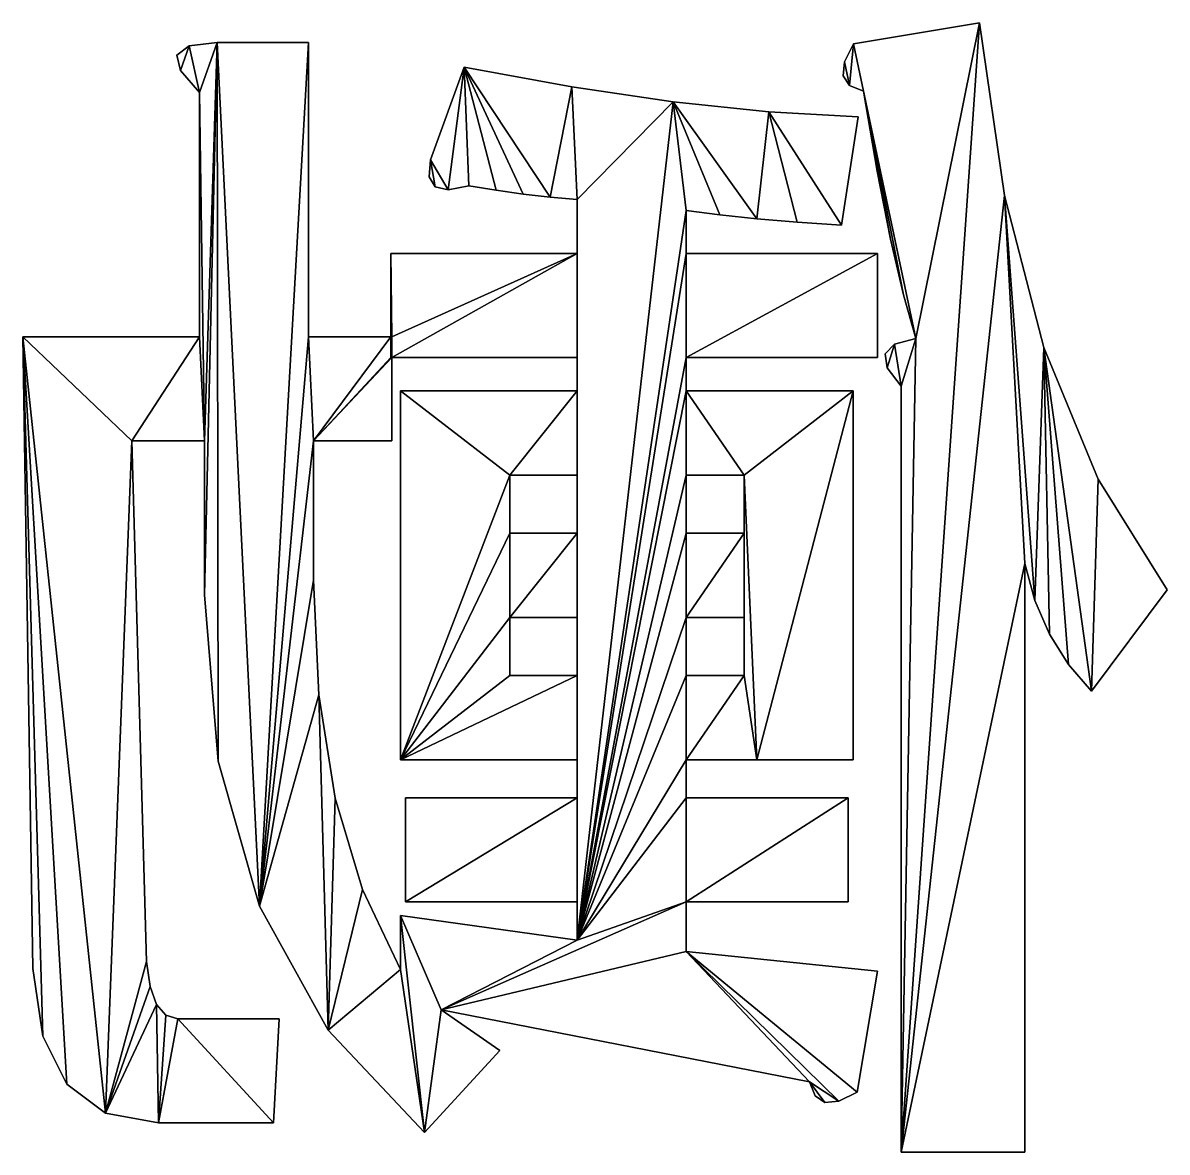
# Model space of a CAD drawing. Header units: metres. Extents: x -19.4 to 19.7, y -3.2 to 3.9.
# Drawn here: x 0.53 to 7.75, y -3.21 to 3.92 of the extents above; entities that cross this region are included whole.
import ezdxf

# ---------------------------------------------------------------- set-up
doc = ezdxf.new("R2010")
doc.units = ezdxf.units.M

msp = doc.modelspace()

# ---------------------------------------------------------------- linework, layer by layer
at = {"layer": 'layer1', "color": 1}
for points in [[(6.56716, 3.92028, -2.20154), (6.16596, 1.9279, -2.20154), (5.77296, 3.7883, -2.20154)], [(5.77296, 3.7883, 1.03332), (6.16596, 1.9279, 1.03332), (6.56716, 3.92028, 1.03332)], [(6.56716, 3.92028, -2.20154), (5.77296, 3.7883, -2.20154), (5.77296, 3.7883, 1.03332), (6.56716, 3.92028, 1.03332)], [(6.72475, 2.83014, -2.20154), (6.07308, -3.20788, -2.20154), (6.56716, 3.92028, -2.20154)], [(6.56716, 3.92028, -2.20154), (6.07308, -3.20788, -2.20154), (6.16596, 1.9279, -2.20154)], [(6.56716, 3.92028, 1.03332), (6.07308, -3.20788, 1.03332), (6.72475, 2.83014, 1.03332)], [(6.16596, 1.9279, 1.03332), (6.07308, -3.20788, 1.03332), (6.56716, 3.92028, 1.03332)], [(6.72475, 2.83014, -2.20154), (6.56716, 3.92028, -2.20154), (6.56716, 3.92028, 1.03332), (6.72475, 2.83014, 1.03332)], [(1.58074, 3.77597, -2.20154), (1.52482, 3.61876, -2.20154), (1.50322, 3.71701, -2.20154)], [(1.50322, 3.71701, 1.03332), (1.52482, 3.61876, 1.03332), (1.58074, 3.77597, 1.03332)], [(1.58074, 3.77597, -2.20154), (1.50322, 3.71701, -2.20154), (1.50322, 3.71701, 1.03332), (1.58074, 3.77597, 1.03332)], [(1.58074, 3.77597, -2.20154), (1.64555, 3.4812, -2.20154), (1.52482, 3.61876, -2.20154)], [(1.52482, 3.61876, 1.03332), (1.64555, 3.4812, 1.03332), (1.58074, 3.77597, 1.03332)], [(1.75738, 3.79562, -2.20154), (1.64555, 3.4812, -2.20154), (1.58074, 3.77597, -2.20154)], [(1.58074, 3.77597, 1.03332), (1.64555, 3.4812, 1.03332), (1.75738, 3.79562, 1.03332)], [(1.75738, 3.79562, -2.20154), (1.58074, 3.77597, -2.20154), (1.58074, 3.77597, 1.03332), (1.75738, 3.79562, 1.03332)], [(1.75738, 3.79562, -2.20154), (1.67651, 1.28159, -2.20154), (1.64555, 3.4812, -2.20154)], [(1.64555, 3.4812, 1.03332), (1.67651, 1.28159, 1.03332), (1.75738, 3.79562, 1.03332)], [(1.67651, 0.30977, -2.20154), (1.67651, 1.28159, -2.20154), (1.75738, 3.79562, -2.20154)], [(1.75738, 3.79562, -2.20154), (1.76326, -0.74059, -2.20154), (1.67651, 0.30977, -2.20154)], [(1.75738, 3.79562, 1.03332), (1.67651, 1.28159, 1.03332), (1.67651, 0.30977, 1.03332)], [(1.67651, 0.30977, 1.03332), (1.76326, -0.74059, 1.03332), (1.75738, 3.79562, 1.03332)], [(1.75738, 3.79562, -2.20154), (2.33364, 3.79562, -2.20154), (2.02353, -1.65638, -2.20154)], [(1.75738, 3.79562, -2.20154), (2.02353, -1.65638, -2.20154), (1.76326, -0.74059, -2.20154)], [(2.02353, -1.65638, 1.03332), (2.33364, 3.79562, 1.03332), (1.75738, 3.79562, 1.03332)], [(1.76326, -0.74059, 1.03332), (2.02353, -1.65638, 1.03332), (1.75738, 3.79562, 1.03332)], [(2.33364, 3.79562, -2.20154), (1.75738, 3.79562, -2.20154), (1.75738, 3.79562, 1.03332), (2.33364, 3.79562, 1.03332)], [(2.33364, 1.93792, -2.20154), (2.02353, -1.65638, -2.20154), (2.33364, 3.79562, -2.20154)], [(2.33364, 3.79562, 1.03332), (2.02353, -1.65638, 1.03332), (2.33364, 1.93792, 1.03332)], [(2.33364, 1.93792, -2.20154), (2.33364, 3.79562, -2.20154), (2.33364, 3.79562, 1.03332), (2.33364, 1.93792, 1.03332)], [(5.74689, 3.52405, -2.20154), (5.71529, 3.67406, -2.20154), (5.77296, 3.7883, -2.20154)], [(5.77296, 3.7883, 1.03332), (5.71529, 3.67406, 1.03332), (5.74689, 3.52405, 1.03332)], [(5.77296, 3.7883, -2.20154), (5.71529, 3.67406, -2.20154), (5.71529, 3.67406, 1.03332), (5.77296, 3.7883, 1.03332)], [(5.74689, 3.52405, -2.20154), (5.77296, 3.7883, -2.20154), (5.83615, 3.48827, -2.20154)], [(5.83615, 3.48827, 1.03332), (5.77296, 3.7883, 1.03332), (5.74689, 3.52405, 1.03332)], [(5.83615, 3.48827, -2.20154), (5.77296, 3.7883, -2.20154), (6.16596, 1.9279, -2.20154)], [(6.16596, 1.9279, 1.03332), (5.77296, 3.7883, 1.03332), (5.83615, 3.48827, 1.03332)], [(1.50322, 3.71701, -2.20154), (1.52482, 3.61876, -2.20154), (1.52482, 3.61876, 1.03332), (1.50322, 3.71701, 1.03332)], [(1.52482, 3.61876, -2.20154), (1.64555, 3.4812, -2.20154), (1.64555, 3.4812, 1.03332), (1.52482, 3.61876, 1.03332)], [(3.31486, 3.64162, -2.20154), (3.21564, 2.86699, -2.20154), (3.10385, 3.05513, -2.20154)], [(3.10385, 3.05513, 1.03332), (3.21564, 2.86699, 1.03332), (3.31486, 3.64162, 1.03332)], [(3.31486, 3.64162, -2.20154), (3.10385, 3.05513, -2.20154), (3.10385, 3.05513, 1.03332), (3.31486, 3.64162, 1.03332)], [(3.31486, 3.64162, -2.20154), (3.34593, 2.8916, -2.20154), (3.21564, 2.86699, -2.20154)], [(3.21564, 2.86699, 1.03332), (3.34593, 2.8916, 1.03332), (3.31486, 3.64162, 1.03332)], [(3.51725, 2.86335, -2.20154), (3.34593, 2.8916, -2.20154), (3.31486, 3.64162, -2.20154)], [(3.99419, 3.51658, -2.20154), (3.85908, 2.81983, -2.20154), (3.31486, 3.64162, -2.20154)], [(3.31486, 3.64162, -2.20154), (3.85908, 2.81983, -2.20154), (3.6883, 2.83943, -2.20154)], [(3.31486, 3.64162, -2.20154), (3.6883, 2.83943, -2.20154), (3.51725, 2.86335, -2.20154)], [(3.31486, 3.64162, 1.03332), (3.34593, 2.8916, 1.03332), (3.51725, 2.86335, 1.03332)], [(3.31486, 3.64162, 1.03332), (3.85908, 2.81983, 1.03332), (3.99419, 3.51658, 1.03332)], [(3.6883, 2.83943, 1.03332), (3.85908, 2.81983, 1.03332), (3.31486, 3.64162, 1.03332)], [(3.51725, 2.86335, 1.03332), (3.6883, 2.83943, 1.03332), (3.31486, 3.64162, 1.03332)], [(3.99419, 3.51658, -2.20154), (3.31486, 3.64162, -2.20154), (3.31486, 3.64162, 1.03332), (3.99419, 3.51658, 1.03332)], [(5.7066, 3.58598, -2.20154), (5.71529, 3.67406, -2.20154), (5.74689, 3.52405, -2.20154)], [(5.74689, 3.52405, 1.03332), (5.71529, 3.67406, 1.03332), (5.7066, 3.58598, 1.03332)], [(5.71529, 3.67406, -2.20154), (5.7066, 3.58598, -2.20154), (5.7066, 3.58598, 1.03332), (5.71529, 3.67406, 1.03332)], [(5.7066, 3.58598, -2.20154), (5.74689, 3.52405, -2.20154), (5.74689, 3.52405, 1.03332), (5.7066, 3.58598, 1.03332)], [(1.64555, 3.4812, -2.20154), (1.67651, 1.28159, -2.20154), (1.64555, 1.93792, -2.20154)], [(1.64555, 1.93792, 1.03332), (1.67651, 1.28159, 1.03332), (1.64555, 3.4812, 1.03332)], [(1.64555, 3.4812, -2.20154), (1.64555, 1.93792, -2.20154), (1.64555, 1.93792, 1.03332), (1.64555, 3.4812, 1.03332)], [(3.99419, 3.51658, -2.20154), (4.0296, 2.80455, -2.20154), (3.85908, 2.81983, -2.20154)], [(3.85908, 2.81983, 1.03332), (4.0296, 2.80455, 1.03332), (3.99419, 3.51658, 1.03332)], [(4.63505, 3.42247, -2.20154), (4.0296, 2.80455, -2.20154), (3.99419, 3.51658, -2.20154)], [(3.99419, 3.51658, 1.03332), (4.0296, 2.80455, 1.03332), (4.63505, 3.42247, 1.03332)], [(4.63505, 3.42247, -2.20154), (3.99419, 3.51658, -2.20154), (3.99419, 3.51658, 1.03332), (4.63505, 3.42247, 1.03332)], [(5.74689, 3.52405, -2.20154), (5.83615, 3.48827, -2.20154), (5.83615, 3.48827, 1.03332), (5.74689, 3.52405, 1.03332)], [(5.83615, 3.48827, -2.20154), (6.16596, 1.9279, -2.20154), (6.08773, 2.20314, -2.20154)], [(5.83615, 3.48827, -2.20154), (6.08773, 2.20314, -2.20154), (6.00669, 2.55496, -2.20154)], [(5.83615, 3.48827, -2.20154), (6.00669, 2.55496, -2.20154), (5.92283, 2.98333, -2.20154)], [(6.08773, 2.20314, 1.03332), (6.16596, 1.9279, 1.03332), (5.83615, 3.48827, 1.03332)], [(6.00669, 2.55496, 1.03332), (6.08773, 2.20314, 1.03332), (5.83615, 3.48827, 1.03332)], [(5.92283, 2.98333, 1.03332), (6.00669, 2.55496, 1.03332), (5.83615, 3.48827, 1.03332)], [(5.83615, 3.48827, -2.20154), (5.92283, 2.98333, -2.20154), (5.92283, 2.98333, 1.03332), (5.83615, 3.48827, 1.03332)], [(4.63505, 3.42247, -2.20154), (4.71769, 2.7368, -2.20154), (4.0296, -1.86957, -2.20154)], [(4.63505, 3.42247, -2.20154), (4.0296, -1.86957, -2.20154), (4.0296, 2.80455, -2.20154)], [(4.0296, -1.86957, 1.03332), (4.71769, 2.7368, 1.03332), (4.63505, 3.42247, 1.03332)], [(4.0296, 2.80455, 1.03332), (4.0296, -1.86957, 1.03332), (4.63505, 3.42247, 1.03332)], [(4.92907, 2.70801, -2.20154), (4.71769, 2.7368, -2.20154), (4.63505, 3.42247, -2.20154)], [(5.23743, 3.35931, -2.20154), (5.16259, 2.68293, -2.20154), (4.63505, 3.42247, -2.20154)], [(4.63505, 3.42247, -2.20154), (5.16259, 2.68293, -2.20154), (4.92907, 2.70801, -2.20154)], [(4.63505, 3.42247, 1.03332), (4.71769, 2.7368, 1.03332), (4.92907, 2.70801, 1.03332)], [(4.63505, 3.42247, 1.03332), (5.16259, 2.68293, 1.03332), (5.23743, 3.35931, 1.03332)], [(4.92907, 2.70801, 1.03332), (5.16259, 2.68293, 1.03332), (4.63505, 3.42247, 1.03332)], [(5.23743, 3.35931, -2.20154), (4.63505, 3.42247, -2.20154), (4.63505, 3.42247, 1.03332), (5.23743, 3.35931, 1.03332)], [(5.23743, 3.35931, -2.20154), (5.41826, 2.66156, -2.20154), (5.16259, 2.68293, -2.20154)], [(5.16259, 2.68293, 1.03332), (5.41826, 2.66156, 1.03332), (5.23743, 3.35931, 1.03332)], [(5.69607, 2.64391, -2.20154), (5.41826, 2.66156, -2.20154), (5.23743, 3.35931, -2.20154)], [(5.69607, 2.64391, -2.20154), (5.23743, 3.35931, -2.20154), (5.80135, 3.32708, -2.20154)], [(5.23743, 3.35931, 1.03332), (5.41826, 2.66156, 1.03332), (5.69607, 2.64391, 1.03332)], [(5.80135, 3.32708, 1.03332), (5.23743, 3.35931, 1.03332), (5.69607, 2.64391, 1.03332)], [(5.80135, 3.32708, -2.20154), (5.23743, 3.35931, -2.20154), (5.23743, 3.35931, 1.03332), (5.80135, 3.32708, 1.03332)], [(5.69607, 2.64391, -2.20154), (5.80135, 3.32708, -2.20154), (5.80135, 3.32708, 1.03332), (5.69607, 2.64391, 1.03332)], [(3.10385, 3.05513, -2.20154), (3.13186, 2.88604, -2.20154), (3.09459, 2.94875, -2.20154)], [(3.09459, 2.94875, 1.03332), (3.13186, 2.88604, 1.03332), (3.10385, 3.05513, 1.03332)], [(3.10385, 3.05513, -2.20154), (3.09459, 2.94875, -2.20154), (3.09459, 2.94875, 1.03332), (3.10385, 3.05513, 1.03332)], [(3.10385, 3.05513, -2.20154), (3.21564, 2.86699, -2.20154), (3.13186, 2.88604, -2.20154)], [(3.13186, 2.88604, 1.03332), (3.21564, 2.86699, 1.03332), (3.10385, 3.05513, 1.03332)], [(5.92283, 2.98333, -2.20154), (6.00669, 2.55496, -2.20154), (6.00669, 2.55496, 1.03332), (5.92283, 2.98333, 1.03332)], [(3.09459, 2.94875, -2.20154), (3.13186, 2.88604, -2.20154), (3.13186, 2.88604, 1.03332), (3.09459, 2.94875, 1.03332)], [(3.21564, 2.86699, -2.20154), (3.34593, 2.8916, -2.20154), (3.34593, 2.8916, 1.03332), (3.21564, 2.86699, 1.03332)], [(3.34593, 2.8916, -2.20154), (3.51725, 2.86335, -2.20154), (3.51725, 2.86335, 1.03332), (3.34593, 2.8916, 1.03332)], [(3.13186, 2.88604, -2.20154), (3.21564, 2.86699, -2.20154), (3.21564, 2.86699, 1.03332), (3.13186, 2.88604, 1.03332)], [(3.51725, 2.86335, -2.20154), (3.6883, 2.83943, -2.20154), (3.6883, 2.83943, 1.03332), (3.51725, 2.86335, 1.03332)], [(3.6883, 2.83943, -2.20154), (3.85908, 2.81983, -2.20154), (3.85908, 2.81983, 1.03332), (3.6883, 2.83943, 1.03332)], [(3.85908, 2.81983, -2.20154), (4.0296, 2.80455, -2.20154), (4.0296, 2.80455, 1.03332), (3.85908, 2.81983, 1.03332)], [(6.72475, 2.83014, -2.20154), (6.85406, 0.50755, -2.20154), (6.07308, -3.20788, -2.20154)], [(6.07308, -3.20788, 1.03332), (6.85406, 0.50755, 1.03332), (6.72475, 2.83014, 1.03332)], [(6.91773, 0.27314, -2.20154), (6.85406, 0.50755, -2.20154), (6.72475, 2.83014, -2.20154)], [(6.97474, 1.87038, -2.20154), (6.91773, 0.27314, -2.20154), (6.72475, 2.83014, -2.20154)], [(6.72475, 2.83014, 1.03332), (6.85406, 0.50755, 1.03332), (6.91773, 0.27314, 1.03332)], [(6.72475, 2.83014, 1.03332), (6.91773, 0.27314, 1.03332), (6.97474, 1.87038, 1.03332)], [(6.97474, 1.87038, -2.20154), (6.72475, 2.83014, -2.20154), (6.72475, 2.83014, 1.03332), (6.97474, 1.87038, 1.03332)], [(4.0296, 2.80455, -2.20154), (4.0296, -1.86957, -2.20154), (4.0296, -1.6288, -2.20154)], [(4.0296, 2.80455, -2.20154), (4.0296, -1.6288, -2.20154), (4.0296, -0.97248, -2.20154)], [(4.0296, 2.80455, -2.20154), (4.0296, -0.97248, -2.20154), (4.0296, -0.73092, -2.20154)], [(4.0296, 2.80455, -2.20154), (4.0296, -0.73092, -2.20154), (4.0296, -0.19844, -2.20154)], [(4.0296, 2.80455, -2.20154), (4.0296, -0.19844, -2.20154), (4.0296, 0.16697, -2.20154)], [(4.0296, 2.80455, -2.20154), (4.0296, 0.16697, -2.20154), (4.0296, 0.69945, -2.20154)], [(4.0296, 2.80455, -2.20154), (4.0296, 0.69945, -2.20154), (4.0296, 1.06486, -2.20154)], [(4.0296, 2.80455, -2.20154), (4.0296, 1.06486, -2.20154), (4.0296, 1.59733, -2.20154)], [(4.0296, 2.80455, -2.20154), (4.0296, 1.59733, -2.20154), (4.0296, 1.80794, -2.20154)], [(4.0296, 2.80455, -2.20154), (4.0296, 1.80794, -2.20154), (4.0296, 2.46426, -2.20154)], [(4.0296, -1.6288, 1.03332), (4.0296, -1.86957, 1.03332), (4.0296, 2.80455, 1.03332)], [(4.0296, -0.97248, 1.03332), (4.0296, -1.6288, 1.03332), (4.0296, 2.80455, 1.03332)], [(4.0296, -0.73092, 1.03332), (4.0296, -0.97248, 1.03332), (4.0296, 2.80455, 1.03332)], [(4.0296, -0.19844, 1.03332), (4.0296, -0.73092, 1.03332), (4.0296, 2.80455, 1.03332)], [(4.0296, 0.16697, 1.03332), (4.0296, -0.19844, 1.03332), (4.0296, 2.80455, 1.03332)], [(4.0296, 0.69945, 1.03332), (4.0296, 0.16697, 1.03332), (4.0296, 2.80455, 1.03332)], [(4.0296, 1.06486, 1.03332), (4.0296, 0.69945, 1.03332), (4.0296, 2.80455, 1.03332)], [(4.0296, 1.59733, 1.03332), (4.0296, 1.06486, 1.03332), (4.0296, 2.80455, 1.03332)], [(4.0296, 1.80794, 1.03332), (4.0296, 1.59733, 1.03332), (4.0296, 2.80455, 1.03332)], [(4.0296, 2.46426, 1.03332), (4.0296, 1.80794, 1.03332), (4.0296, 2.80455, 1.03332)], [(4.0296, 2.80455, -2.20154), (4.0296, 2.46426, -2.20154), (4.0296, 2.46426, 1.03332), (4.0296, 2.80455, 1.03332)], [(4.71769, 2.46426, -2.20154), (4.0296, -1.86957, -2.20154), (4.71769, 2.7368, -2.20154)], [(4.71769, 2.7368, 1.03332), (4.0296, -1.86957, 1.03332), (4.71769, 2.46426, 1.03332)], [(4.71769, 2.7368, -2.20154), (4.92907, 2.70801, -2.20154), (4.92907, 2.70801, 1.03332), (4.71769, 2.7368, 1.03332)], [(4.71769, 2.46426, -2.20154), (4.71769, 2.7368, -2.20154), (4.71769, 2.7368, 1.03332), (4.71769, 2.46426, 1.03332)], [(4.92907, 2.70801, -2.20154), (5.16259, 2.68293, -2.20154), (5.16259, 2.68293, 1.03332), (4.92907, 2.70801, 1.03332)], [(5.16259, 2.68293, -2.20154), (5.41826, 2.66156, -2.20154), (5.41826, 2.66156, 1.03332), (5.16259, 2.68293, 1.03332)], [(5.41826, 2.66156, -2.20154), (5.69607, 2.64391, -2.20154), (5.69607, 2.64391, 1.03332), (5.41826, 2.66156, 1.03332)], [(6.00669, 2.55496, -2.20154), (6.08773, 2.20314, -2.20154), (6.08773, 2.20314, 1.03332), (6.00669, 2.55496, 1.03332)], [(4.0296, 2.46426, -2.20154), (2.85999, 1.93792, -2.20154), (2.85306, 2.46426, -2.20154)], [(2.85306, 2.46426, -2.20154), (2.85999, 1.93792, -2.20154), (2.85306, 1.93792, -2.20154)], [(2.85306, 2.46426, 1.03332), (2.85999, 1.93792, 1.03332), (4.0296, 2.46426, 1.03332)], [(2.85306, 1.93792, 1.03332), (2.85999, 1.93792, 1.03332), (2.85306, 2.46426, 1.03332)], [(2.85306, 2.46426, -2.20154), (2.85306, 1.80794, -2.20154), (2.85306, 1.80794, 1.03332), (2.85306, 2.46426, 1.03332)], [(4.0296, 2.46426, -2.20154), (2.85306, 2.46426, -2.20154), (2.85306, 2.46426, 1.03332), (4.0296, 2.46426, 1.03332)], [(4.0296, 1.80794, -2.20154), (2.85999, 1.80794, -2.20154), (4.0296, 2.46426, -2.20154)], [(4.0296, 2.46426, -2.20154), (2.85999, 1.80794, -2.20154), (2.85999, 1.93792, -2.20154)], [(4.0296, 2.46426, 1.03332), (2.85999, 1.80794, 1.03332), (4.0296, 1.80794, 1.03332)], [(2.85999, 1.93792, 1.03332), (2.85999, 1.80794, 1.03332), (4.0296, 2.46426, 1.03332)], [(4.71769, 1.80794, -2.20154), (4.0296, -1.86957, -2.20154), (4.71769, 2.46426, -2.20154)], [(4.71769, 2.46426, 1.03332), (4.0296, -1.86957, 1.03332), (4.71769, 1.80794, 1.03332)], [(4.71769, 1.80794, -2.20154), (4.71769, 2.46426, -2.20154), (5.9252, 2.46426, -2.20154)], [(4.71769, 1.80794, -2.20154), (5.9252, 2.46426, -2.20154), (5.9252, 1.80794, -2.20154)], [(5.9252, 2.46426, 1.03332), (4.71769, 2.46426, 1.03332), (4.71769, 1.80794, 1.03332)], [(5.9252, 1.80794, 1.03332), (5.9252, 2.46426, 1.03332), (4.71769, 1.80794, 1.03332)], [(5.9252, 2.46426, -2.20154), (4.71769, 2.46426, -2.20154), (4.71769, 2.46426, 1.03332), (5.9252, 2.46426, 1.03332)], [(5.9252, 1.80794, -2.20154), (5.9252, 2.46426, -2.20154), (5.9252, 2.46426, 1.03332), (5.9252, 1.80794, 1.03332)], [(6.08773, 2.20314, -2.20154), (6.16596, 1.9279, -2.20154), (6.16596, 1.9279, 1.03332), (6.08773, 2.20314, 1.03332)], [(1.64555, 1.93792, -2.20154), (1.21902, 1.28159, -2.20154), (0.53093, 1.93792, -2.20154)], [(0.53093, 1.93792, -2.20154), (1.21902, 1.28159, -2.20154), (1.05207, -2.96233, -2.20154)], [(0.53093, 1.93792, -2.20154), (1.05207, -2.96233, -2.20154), (0.80887, -2.77955, -2.20154)], [(0.53093, 1.93792, -2.20154), (0.80887, -2.77955, -2.20154), (0.65623, -2.47493, -2.20154)], [(0.53093, 1.93792, -2.20154), (0.65623, -2.47493, -2.20154), (0.59416, -2.04846, -2.20154)], [(0.53093, 1.93792, 1.03332), (1.21902, 1.28159, 1.03332), (1.64555, 1.93792, 1.03332)], [(1.05207, -2.96233, 1.03332), (1.21902, 1.28159, 1.03332), (0.53093, 1.93792, 1.03332)], [(0.80887, -2.77955, 1.03332), (1.05207, -2.96233, 1.03332), (0.53093, 1.93792, 1.03332)], [(0.65623, -2.47493, 1.03332), (0.80887, -2.77955, 1.03332), (0.53093, 1.93792, 1.03332)], [(0.59416, -2.04846, 1.03332), (0.65623, -2.47493, 1.03332), (0.53093, 1.93792, 1.03332)], [(0.53093, 1.93792, -2.20154), (0.59416, -2.04846, -2.20154), (0.59416, -2.04846, 1.03332), (0.53093, 1.93792, 1.03332)], [(1.64555, 1.93792, -2.20154), (0.53093, 1.93792, -2.20154), (0.53093, 1.93792, 1.03332), (1.64555, 1.93792, 1.03332)], [(1.64555, 1.93792, -2.20154), (1.67651, 1.28159, -2.20154), (1.21902, 1.28159, -2.20154)], [(1.21902, 1.28159, 1.03332), (1.67651, 1.28159, 1.03332), (1.64555, 1.93792, 1.03332)], [(2.3646, 1.28159, -2.20154), (2.02353, -1.65638, -2.20154), (2.33364, 1.93792, -2.20154)], [(2.33364, 1.93792, 1.03332), (2.02353, -1.65638, 1.03332), (2.3646, 1.28159, 1.03332)], [(2.3646, 1.28159, -2.20154), (2.33364, 1.93792, -2.20154), (2.85306, 1.93792, -2.20154)], [(2.85306, 1.93792, 1.03332), (2.33364, 1.93792, 1.03332), (2.3646, 1.28159, 1.03332)], [(2.85999, 1.93792, -2.20154), (2.33364, 1.93792, -2.20154), (2.33364, 1.93792, 1.03332), (2.85999, 1.93792, 1.03332)], [(2.3646, 1.28159, -2.20154), (2.85306, 1.93792, -2.20154), (2.85306, 1.80794, -2.20154)], [(2.85306, 1.80794, 1.03332), (2.85306, 1.93792, 1.03332), (2.3646, 1.28159, 1.03332)], [(2.85999, 1.28159, -2.20154), (2.85999, 1.93792, -2.20154), (2.85999, 1.93792, 1.03332), (2.85999, 1.28159, 1.03332)], [(6.03244, 1.89266, -2.20154), (5.986, 1.74224, -2.20154), (5.97245, 1.83077, -2.20154)], [(5.97245, 1.83077, 1.03332), (5.986, 1.74224, 1.03332), (6.03244, 1.89266, 1.03332)], [(6.03244, 1.89266, -2.20154), (5.97245, 1.83077, -2.20154), (5.97245, 1.83077, 1.03332), (6.03244, 1.89266, 1.03332)], [(6.03244, 1.89266, -2.20154), (6.07308, 1.62707, -2.20154), (5.986, 1.74224, -2.20154)], [(5.986, 1.74224, 1.03332), (6.07308, 1.62707, 1.03332), (6.03244, 1.89266, 1.03332)], [(6.03244, 1.89266, -2.20154), (6.16596, 1.9279, -2.20154), (6.07308, 1.62707, -2.20154)], [(6.07308, 1.62707, 1.03332), (6.16596, 1.9279, 1.03332), (6.03244, 1.89266, 1.03332)], [(6.16596, 1.9279, -2.20154), (6.03244, 1.89266, -2.20154), (6.03244, 1.89266, 1.03332), (6.16596, 1.9279, 1.03332)], [(6.16596, 1.9279, -2.20154), (6.07308, -3.20788, -2.20154), (6.07308, 1.62707, -2.20154)], [(6.07308, 1.62707, 1.03332), (6.07308, -3.20788, 1.03332), (6.16596, 1.9279, 1.03332)], [(2.3646, 1.28159, -2.20154), (2.85306, 1.80794, -2.20154), (2.85999, 1.80794, -2.20154)], [(2.3646, 1.28159, -2.20154), (2.85999, 1.80794, -2.20154), (2.85999, 1.28159, -2.20154)], [(2.85999, 1.80794, 1.03332), (2.85306, 1.80794, 1.03332), (2.3646, 1.28159, 1.03332)], [(2.85999, 1.28159, 1.03332), (2.85999, 1.80794, 1.03332), (2.3646, 1.28159, 1.03332)], [(2.85306, 1.80794, -2.20154), (4.0296, 1.80794, -2.20154), (4.0296, 1.80794, 1.03332), (2.85306, 1.80794, 1.03332)], [(4.71769, 1.59733, -2.20154), (4.0296, -1.86957, -2.20154), (4.71769, 1.80794, -2.20154)], [(4.71769, 1.80794, 1.03332), (4.0296, -1.86957, 1.03332), (4.71769, 1.59733, 1.03332)], [(4.0296, 1.80794, -2.20154), (4.0296, 1.59733, -2.20154), (4.0296, 1.59733, 1.03332), (4.0296, 1.80794, 1.03332)], [(4.71769, 1.80794, -2.20154), (5.9252, 1.80794, -2.20154), (5.9252, 1.80794, 1.03332), (4.71769, 1.80794, 1.03332)], [(4.71769, 1.59733, -2.20154), (4.71769, 1.80794, -2.20154), (4.71769, 1.80794, 1.03332), (4.71769, 1.59733, 1.03332)], [(5.97245, 1.83077, -2.20154), (5.986, 1.74224, -2.20154), (5.986, 1.74224, 1.03332), (5.97245, 1.83077, 1.03332)], [(6.97474, 1.87038, -2.20154), (7.00923, 0.06084, -2.20154), (6.91773, 0.27314, -2.20154)], [(6.91773, 0.27314, 1.03332), (7.00923, 0.06084, 1.03332), (6.97474, 1.87038, 1.03332)], [(6.97474, 1.87038, -2.20154), (7.31714, 1.041, -2.20154), (7.27568, -0.29746, -2.20154)], [(6.97474, 1.87038, -2.20154), (7.27568, -0.29746, -2.20154), (7.12855, -0.12936, -2.20154)], [(6.97474, 1.87038, -2.20154), (7.12855, -0.12936, -2.20154), (7.00923, 0.06084, -2.20154)], [(7.27568, -0.29746, 1.03332), (7.31714, 1.041, 1.03332), (6.97474, 1.87038, 1.03332)], [(7.12855, -0.12936, 1.03332), (7.27568, -0.29746, 1.03332), (6.97474, 1.87038, 1.03332)], [(7.00923, 0.06084, 1.03332), (7.12855, -0.12936, 1.03332), (6.97474, 1.87038, 1.03332)], [(7.31714, 1.041, -2.20154), (6.97474, 1.87038, -2.20154), (6.97474, 1.87038, 1.03332), (7.31714, 1.041, 1.03332)], [(5.986, 1.74224, -2.20154), (6.07308, 1.62707, -2.20154), (6.07308, 1.62707, 1.03332), (5.986, 1.74224, 1.03332)], [(3.60307, 1.06486, -2.20154), (2.91498, -0.73092, -2.20154), (2.91498, 1.59733, -2.20154)], [(3.60307, 1.06486, -2.20154), (2.91498, 1.59733, -2.20154), (4.0296, 1.59733, -2.20154)], [(2.91498, 1.59733, 1.03332), (2.91498, -0.73092, 1.03332), (3.60307, 1.06486, 1.03332)], [(4.0296, 1.59733, 1.03332), (2.91498, 1.59733, 1.03332), (3.60307, 1.06486, 1.03332)], [(2.91498, 1.59733, -2.20154), (2.91498, -0.73092, -2.20154), (2.91498, -0.73092, 1.03332), (2.91498, 1.59733, 1.03332)], [(4.0296, 1.59733, -2.20154), (2.91498, 1.59733, -2.20154), (2.91498, 1.59733, 1.03332), (4.0296, 1.59733, 1.03332)], [(3.60307, 1.06486, -2.20154), (4.0296, 1.59733, -2.20154), (4.0296, 1.06486, -2.20154)], [(4.0296, 1.06486, 1.03332), (4.0296, 1.59733, 1.03332), (3.60307, 1.06486, 1.03332)], [(4.71769, 1.59733, -2.20154), (4.71769, 1.06486, -2.20154), (4.0296, -1.86957, -2.20154)], [(4.0296, -1.86957, 1.03332), (4.71769, 1.06486, 1.03332), (4.71769, 1.59733, 1.03332)], [(4.71769, 1.59733, -2.20154), (5.77039, 1.59733, -2.20154), (5.0823, 1.06486, -2.20154)], [(5.0823, 1.06486, -2.20154), (4.71769, 1.06486, -2.20154), (4.71769, 1.59733, -2.20154)], [(5.0823, 1.06486, 1.03332), (5.77039, 1.59733, 1.03332), (4.71769, 1.59733, 1.03332)], [(4.71769, 1.59733, 1.03332), (4.71769, 1.06486, 1.03332), (5.0823, 1.06486, 1.03332)], [(5.77039, 1.59733, -2.20154), (4.71769, 1.59733, -2.20154), (4.71769, 1.59733, 1.03332), (5.77039, 1.59733, 1.03332)], [(5.0823, 1.06486, -2.20154), (5.77039, 1.59733, -2.20154), (5.16317, -0.73092, -2.20154)], [(5.16317, -0.73092, 1.03332), (5.77039, 1.59733, 1.03332), (5.0823, 1.06486, 1.03332)], [(5.16317, -0.73092, -2.20154), (5.77039, 1.59733, -2.20154), (5.77039, -0.73092, -2.20154)], [(5.77039, -0.73092, 1.03332), (5.77039, 1.59733, 1.03332), (5.16317, -0.73092, 1.03332)], [(5.77039, -0.73092, -2.20154), (5.77039, 1.59733, -2.20154), (5.77039, 1.59733, 1.03332), (5.77039, -0.73092, 1.03332)], [(6.07308, 1.62707, -2.20154), (6.07308, -3.20788, -2.20154), (6.07308, -3.20788, 1.03332), (6.07308, 1.62707, 1.03332)], [(1.05207, -2.96233, -2.20154), (1.21902, 1.28159, -2.20154), (1.31174, -2.00507, -2.20154)], [(1.31174, -2.00507, 1.03332), (1.21902, 1.28159, 1.03332), (1.05207, -2.96233, 1.03332)], [(1.21902, 1.28159, -2.20154), (1.67651, 1.28159, -2.20154), (1.67651, 1.28159, 1.03332), (1.21902, 1.28159, 1.03332)], [(1.31174, -2.00507, -2.20154), (1.21902, 1.28159, -2.20154), (1.21902, 1.28159, 1.03332), (1.31174, -2.00507, 1.03332)], [(1.67651, 1.28159, -2.20154), (1.67651, 0.30977, -2.20154), (1.67651, 0.30977, 1.03332), (1.67651, 1.28159, 1.03332)], [(2.3646, 1.28159, -2.20154), (2.3646, 0.40265, -2.20154), (2.02353, -1.65638, -2.20154)], [(2.02353, -1.65638, 1.03332), (2.3646, 0.40265, 1.03332), (2.3646, 1.28159, 1.03332)], [(2.3646, 1.28159, -2.20154), (2.85999, 1.28159, -2.20154), (2.85999, 1.28159, 1.03332), (2.3646, 1.28159, 1.03332)], [(2.3646, 0.40265, -2.20154), (2.3646, 1.28159, -2.20154), (2.3646, 1.28159, 1.03332), (2.3646, 0.40265, 1.03332)], [(3.60307, 0.69945, -2.20154), (2.91498, -0.73092, -2.20154), (3.60307, 1.06486, -2.20154)], [(3.60307, 1.06486, 1.03332), (2.91498, -0.73092, 1.03332), (3.60307, 0.69945, 1.03332)], [(3.60307, 1.06486, -2.20154), (4.0296, 1.06486, -2.20154), (4.0296, 1.06486, 1.03332), (3.60307, 1.06486, 1.03332)], [(3.60307, 0.69945, -2.20154), (3.60307, 1.06486, -2.20154), (3.60307, 1.06486, 1.03332), (3.60307, 0.69945, 1.03332)], [(4.71769, 0.69945, -2.20154), (4.0296, -1.86957, -2.20154), (4.71769, 1.06486, -2.20154)], [(4.71769, 1.06486, 1.03332), (4.0296, -1.86957, 1.03332), (4.71769, 0.69945, 1.03332)], [(4.0296, 1.06486, -2.20154), (4.0296, 0.69945, -2.20154), (4.0296, 0.69945, 1.03332), (4.0296, 1.06486, 1.03332)], [(4.71769, 0.69945, -2.20154), (4.71769, 1.06486, -2.20154), (4.71769, 1.06486, 1.03332), (4.71769, 0.69945, 1.03332)], [(4.71769, 1.06486, -2.20154), (5.0823, 1.06486, -2.20154), (5.0823, 1.06486, 1.03332), (4.71769, 1.06486, 1.03332)], [(5.0823, 1.06486, -2.20154), (5.16317, -0.73092, -2.20154), (5.0823, -0.19844, -2.20154)], [(5.0823, 0.16697, -2.20154), (5.0823, 0.69945, -2.20154), (5.0823, 1.06486, -2.20154)], [(5.0823, 0.16697, -2.20154), (5.0823, 1.06486, -2.20154), (5.0823, -0.19844, -2.20154)], [(5.0823, -0.19844, 1.03332), (5.16317, -0.73092, 1.03332), (5.0823, 1.06486, 1.03332)], [(5.0823, 1.06486, 1.03332), (5.0823, 0.69945, 1.03332), (5.0823, 0.16697, 1.03332)], [(5.0823, -0.19844, 1.03332), (5.0823, 1.06486, 1.03332), (5.0823, 0.16697, 1.03332)], [(5.0823, 1.06486, -2.20154), (5.0823, 0.69945, -2.20154), (5.0823, 0.69945, 1.03332), (5.0823, 1.06486, 1.03332)], [(7.27568, -0.29746, -2.20154), (7.31714, 1.041, -2.20154), (7.75194, 0.34198, -2.20154)], [(7.75194, 0.34198, 1.03332), (7.31714, 1.041, 1.03332), (7.27568, -0.29746, 1.03332)], [(7.75194, 0.34198, -2.20154), (7.31714, 1.041, -2.20154), (7.31714, 1.041, 1.03332), (7.75194, 0.34198, 1.03332)], [(3.60307, 0.69945, -2.20154), (3.60307, 0.16697, -2.20154), (2.91498, -0.73092, -2.20154)], [(2.91498, -0.73092, 1.03332), (3.60307, 0.16697, 1.03332), (3.60307, 0.69945, 1.03332)], [(4.0296, 0.69945, -2.20154), (3.60307, 0.16697, -2.20154), (3.60307, 0.69945, -2.20154)], [(3.60307, 0.16697, -2.20154), (4.0296, 0.69945, -2.20154), (4.0296, 0.16697, -2.20154)], [(3.60307, 0.69945, 1.03332), (3.60307, 0.16697, 1.03332), (4.0296, 0.69945, 1.03332)], [(4.0296, 0.16697, 1.03332), (4.0296, 0.69945, 1.03332), (3.60307, 0.16697, 1.03332)], [(4.0296, 0.69945, -2.20154), (3.60307, 0.69945, -2.20154), (3.60307, 0.69945, 1.03332), (4.0296, 0.69945, 1.03332)], [(4.71769, 0.16697, -2.20154), (4.0296, -1.86957, -2.20154), (4.71769, 0.69945, -2.20154)], [(4.71769, 0.69945, 1.03332), (4.0296, -1.86957, 1.03332), (4.71769, 0.16697, 1.03332)], [(4.71769, 0.16697, -2.20154), (4.71769, 0.69945, -2.20154), (5.0823, 0.69945, -2.20154)], [(5.0823, 0.16697, -2.20154), (4.71769, 0.16697, -2.20154), (5.0823, 0.69945, -2.20154)], [(5.0823, 0.69945, 1.03332), (4.71769, 0.69945, 1.03332), (4.71769, 0.16697, 1.03332)], [(5.0823, 0.69945, 1.03332), (4.71769, 0.16697, 1.03332), (5.0823, 0.16697, 1.03332)], [(5.0823, 0.69945, -2.20154), (4.71769, 0.69945, -2.20154), (4.71769, 0.69945, 1.03332), (5.0823, 0.69945, 1.03332)], [(6.07308, -3.20788, -2.20154), (6.85406, 0.50755, -2.20154), (6.85406, -3.20788, -2.20154)], [(6.85406, -3.20788, 1.03332), (6.85406, 0.50755, 1.03332), (6.07308, -3.20788, 1.03332)], [(6.85406, 0.50755, -2.20154), (6.91773, 0.27314, -2.20154), (6.91773, 0.27314, 1.03332), (6.85406, 0.50755, 1.03332)], [(6.85406, -3.20788, -2.20154), (6.85406, 0.50755, -2.20154), (6.85406, 0.50755, 1.03332), (6.85406, -3.20788, 1.03332)], [(2.399, -0.32206, -2.20154), (2.02353, -1.65638, -2.20154), (2.3646, 0.40265, -2.20154)], [(2.3646, 0.40265, 1.03332), (2.02353, -1.65638, 1.03332), (2.399, -0.32206, 1.03332)], [(2.399, -0.32206, -2.20154), (2.3646, 0.40265, -2.20154), (2.3646, 0.40265, 1.03332), (2.399, -0.32206, 1.03332)], [(1.67651, 0.30977, -2.20154), (1.76326, -0.74059, -2.20154), (1.76326, -0.74059, 1.03332), (1.67651, 0.30977, 1.03332)], [(7.27568, -0.29746, -2.20154), (7.75194, 0.34198, -2.20154), (7.75194, 0.34198, 1.03332), (7.27568, -0.29746, 1.03332)], [(6.91773, 0.27314, -2.20154), (7.00923, 0.06084, -2.20154), (7.00923, 0.06084, 1.03332), (6.91773, 0.27314, 1.03332)], [(2.91498, -0.73092, -2.20154), (3.60307, 0.16697, -2.20154), (3.60307, -0.19844, -2.20154)], [(3.60307, -0.19844, 1.03332), (3.60307, 0.16697, 1.03332), (2.91498, -0.73092, 1.03332)], [(3.60307, 0.16697, -2.20154), (4.0296, 0.16697, -2.20154), (4.0296, 0.16697, 1.03332), (3.60307, 0.16697, 1.03332)], [(3.60307, -0.19844, -2.20154), (3.60307, 0.16697, -2.20154), (3.60307, 0.16697, 1.03332), (3.60307, -0.19844, 1.03332)], [(4.71769, -0.19844, -2.20154), (4.0296, -1.86957, -2.20154), (4.71769, 0.16697, -2.20154)], [(4.71769, 0.16697, 1.03332), (4.0296, -1.86957, 1.03332), (4.71769, -0.19844, 1.03332)], [(4.0296, 0.16697, -2.20154), (4.0296, -0.19844, -2.20154), (4.0296, -0.19844, 1.03332), (4.0296, 0.16697, 1.03332)], [(4.71769, 0.16697, -2.20154), (5.0823, 0.16697, -2.20154), (5.0823, 0.16697, 1.03332), (4.71769, 0.16697, 1.03332)], [(4.71769, -0.19844, -2.20154), (4.71769, 0.16697, -2.20154), (4.71769, 0.16697, 1.03332), (4.71769, -0.19844, 1.03332)], [(5.0823, 0.16697, -2.20154), (5.0823, -0.19844, -2.20154), (5.0823, -0.19844, 1.03332), (5.0823, 0.16697, 1.03332)], [(7.00923, 0.06084, -2.20154), (7.12855, -0.12936, -2.20154), (7.12855, -0.12936, 1.03332), (7.00923, 0.06084, 1.03332)], [(7.12855, -0.12936, -2.20154), (7.27568, -0.29746, -2.20154), (7.27568, -0.29746, 1.03332), (7.12855, -0.12936, 1.03332)], [(2.91498, -0.73092, -2.20154), (3.60307, -0.19844, -2.20154), (4.0296, -0.19844, -2.20154)], [(2.91498, -0.73092, -2.20154), (4.0296, -0.19844, -2.20154), (4.0296, -0.73092, -2.20154)], [(4.0296, -0.19844, 1.03332), (3.60307, -0.19844, 1.03332), (2.91498, -0.73092, 1.03332)], [(4.0296, -0.73092, 1.03332), (4.0296, -0.19844, 1.03332), (2.91498, -0.73092, 1.03332)], [(4.0296, -0.19844, -2.20154), (3.60307, -0.19844, -2.20154), (3.60307, -0.19844, 1.03332), (4.0296, -0.19844, 1.03332)], [(4.71769, -0.19844, -2.20154), (4.71769, -0.73092, -2.20154), (4.0296, -1.86957, -2.20154)], [(4.0296, -1.86957, 1.03332), (4.71769, -0.73092, 1.03332), (4.71769, -0.19844, 1.03332)], [(5.0823, -0.19844, -2.20154), (5.16317, -0.73092, -2.20154), (4.71769, -0.73092, -2.20154)], [(5.0823, -0.19844, -2.20154), (4.71769, -0.73092, -2.20154), (4.71769, -0.19844, -2.20154)], [(4.71769, -0.73092, 1.03332), (5.16317, -0.73092, 1.03332), (5.0823, -0.19844, 1.03332)], [(4.71769, -0.19844, 1.03332), (4.71769, -0.73092, 1.03332), (5.0823, -0.19844, 1.03332)], [(5.0823, -0.19844, -2.20154), (4.71769, -0.19844, -2.20154), (4.71769, -0.19844, 1.03332), (5.0823, -0.19844, 1.03332)], [(2.399, -0.32206, -2.20154), (2.45732, -2.43761, -2.20154), (2.02353, -1.65638, -2.20154)], [(2.02353, -1.65638, 1.03332), (2.45732, -2.43761, 1.03332), (2.399, -0.32206, 1.03332)], [(2.399, -0.32206, -2.20154), (2.50219, -0.97329, -2.20154), (2.45732, -2.43761, -2.20154)], [(2.45732, -2.43761, 1.03332), (2.50219, -0.97329, 1.03332), (2.399, -0.32206, 1.03332)], [(2.50219, -0.97329, -2.20154), (2.399, -0.32206, -2.20154), (2.399, -0.32206, 1.03332), (2.50219, -0.97329, 1.03332)], [(1.76326, -0.74059, -2.20154), (2.02353, -1.65638, -2.20154), (2.02353, -1.65638, 1.03332), (1.76326, -0.74059, 1.03332)], [(2.91498, -0.73092, -2.20154), (4.0296, -0.73092, -2.20154), (4.0296, -0.73092, 1.03332), (2.91498, -0.73092, 1.03332)], [(4.71769, -0.97248, -2.20154), (4.0296, -1.86957, -2.20154), (4.71769, -0.73092, -2.20154)], [(4.71769, -0.73092, 1.03332), (4.0296, -1.86957, 1.03332), (4.71769, -0.97248, 1.03332)], [(4.0296, -0.73092, -2.20154), (4.0296, -0.97248, -2.20154), (4.0296, -0.97248, 1.03332), (4.0296, -0.73092, 1.03332)], [(4.71769, -0.73092, -2.20154), (5.16317, -0.73092, -2.20154), (5.16317, -0.73092, 1.03332), (4.71769, -0.73092, 1.03332)], [(4.71769, -0.97248, -2.20154), (4.71769, -0.73092, -2.20154), (4.71769, -0.73092, 1.03332), (4.71769, -0.97248, 1.03332)], [(5.16317, -0.73092, -2.20154), (5.77039, -0.73092, -2.20154), (5.77039, -0.73092, 1.03332), (5.16317, -0.73092, 1.03332)], [(2.50219, -0.97329, -2.20154), (2.67419, -1.55105, -2.20154), (2.45732, -2.43761, -2.20154)], [(2.45732, -2.43761, 1.03332), (2.67419, -1.55105, 1.03332), (2.50219, -0.97329, 1.03332)], [(2.67419, -1.55105, -2.20154), (2.50219, -0.97329, -2.20154), (2.50219, -0.97329, 1.03332), (2.67419, -1.55105, 1.03332)], [(4.0296, -0.97248, -2.20154), (4.0296, -1.6288, -2.20154), (2.94593, -1.6288, -2.20154)], [(4.0296, -0.97248, -2.20154), (2.94593, -1.6288, -2.20154), (2.94593, -0.97248, -2.20154)], [(2.94593, -1.6288, 1.03332), (4.0296, -1.6288, 1.03332), (4.0296, -0.97248, 1.03332)], [(2.94593, -0.97248, 1.03332), (2.94593, -1.6288, 1.03332), (4.0296, -0.97248, 1.03332)], [(2.94593, -0.97248, -2.20154), (2.94593, -1.6288, -2.20154), (2.94593, -1.6288, 1.03332), (2.94593, -0.97248, 1.03332)], [(4.0296, -0.97248, -2.20154), (2.94593, -0.97248, -2.20154), (2.94593, -0.97248, 1.03332), (4.0296, -0.97248, 1.03332)], [(4.71769, -1.6288, -2.20154), (4.0296, -1.86957, -2.20154), (4.71769, -0.97248, -2.20154)], [(4.71769, -0.97248, 1.03332), (4.0296, -1.86957, 1.03332), (4.71769, -1.6288, 1.03332)], [(4.71769, -1.6288, -2.20154), (4.71769, -0.97248, -2.20154), (5.73943, -0.97248, -2.20154)], [(4.71769, -1.6288, -2.20154), (5.73943, -0.97248, -2.20154), (5.73943, -1.6288, -2.20154)], [(5.73943, -0.97248, 1.03332), (4.71769, -0.97248, 1.03332), (4.71769, -1.6288, 1.03332)], [(5.73943, -1.6288, 1.03332), (5.73943, -0.97248, 1.03332), (4.71769, -1.6288, 1.03332)], [(5.73943, -0.97248, -2.20154), (4.71769, -0.97248, -2.20154), (4.71769, -0.97248, 1.03332), (5.73943, -0.97248, 1.03332)], [(5.73943, -1.6288, -2.20154), (5.73943, -0.97248, -2.20154), (5.73943, -0.97248, 1.03332), (5.73943, -1.6288, 1.03332)], [(2.45732, -2.43761, -2.20154), (2.67419, -1.55105, -2.20154), (2.91498, -2.05533, -2.20154)], [(2.91498, -2.05533, 1.03332), (2.67419, -1.55105, 1.03332), (2.45732, -2.43761, 1.03332)], [(2.91498, -2.05533, -2.20154), (2.67419, -1.55105, -2.20154), (2.67419, -1.55105, 1.03332), (2.91498, -2.05533, 1.03332)], [(2.02353, -1.65638, -2.20154), (2.45732, -2.43761, -2.20154), (2.45732, -2.43761, 1.03332), (2.02353, -1.65638, 1.03332)], [(2.94593, -1.6288, -2.20154), (4.0296, -1.6288, -2.20154), (4.0296, -1.6288, 1.03332), (2.94593, -1.6288, 1.03332)], [(3.16961, -2.30997, -2.20154), (4.0296, -1.86957, -2.20154), (4.71769, -1.6288, -2.20154)], [(4.71769, -1.94094, -2.20154), (3.16961, -2.30997, -2.20154), (4.71769, -1.6288, -2.20154)], [(4.71769, -1.6288, 1.03332), (4.0296, -1.86957, 1.03332), (3.16961, -2.30997, 1.03332)], [(4.71769, -1.6288, 1.03332), (3.16961, -2.30997, 1.03332), (4.71769, -1.94094, 1.03332)], [(4.0296, -1.6288, -2.20154), (4.0296, -1.86957, -2.20154), (4.0296, -1.86957, 1.03332), (4.0296, -1.6288, 1.03332)], [(4.71769, -1.6288, -2.20154), (5.73943, -1.6288, -2.20154), (5.73943, -1.6288, 1.03332), (4.71769, -1.6288, 1.03332)], [(4.71769, -1.94094, -2.20154), (4.71769, -1.6288, -2.20154), (4.71769, -1.6288, 1.03332), (4.71769, -1.94094, 1.03332)], [(3.06461, -3.08426, -2.20154), (2.91498, -2.05533, -2.20154), (2.91498, -1.71475, -2.20154)], [(3.06461, -3.08426, -2.20154), (2.91498, -1.71475, -2.20154), (3.16961, -2.30997, -2.20154)], [(3.16961, -2.30997, -2.20154), (2.91498, -1.71475, -2.20154), (4.0296, -1.86957, -2.20154)], [(2.91498, -1.71475, 1.03332), (2.91498, -2.05533, 1.03332), (3.06461, -3.08426, 1.03332)], [(3.16961, -2.30997, 1.03332), (2.91498, -1.71475, 1.03332), (3.06461, -3.08426, 1.03332)], [(4.0296, -1.86957, 1.03332), (2.91498, -1.71475, 1.03332), (3.16961, -2.30997, 1.03332)], [(2.91498, -1.71475, -2.20154), (2.91498, -2.05533, -2.20154), (2.91498, -2.05533, 1.03332), (2.91498, -1.71475, 1.03332)], [(4.0296, -1.86957, -2.20154), (2.91498, -1.71475, -2.20154), (2.91498, -1.71475, 1.03332), (4.0296, -1.86957, 1.03332)], [(4.71769, -1.94094, -2.20154), (5.49409, -2.76383, -2.20154), (3.16961, -2.30997, -2.20154)], [(3.16961, -2.30997, 1.03332), (5.49409, -2.76383, 1.03332), (4.71769, -1.94094, 1.03332)], [(4.71769, -1.94094, -2.20154), (5.9252, -2.06631, -2.20154), (5.79503, -2.82905, -2.20154)], [(4.71769, -1.94094, -2.20154), (5.79503, -2.82905, -2.20154), (5.68056, -2.88575, -2.20154)], [(4.71769, -1.94094, -2.20154), (5.68056, -2.88575, -2.20154), (5.49409, -2.76383, -2.20154)], [(5.79503, -2.82905, 1.03332), (5.9252, -2.06631, 1.03332), (4.71769, -1.94094, 1.03332)], [(5.68056, -2.88575, 1.03332), (5.79503, -2.82905, 1.03332), (4.71769, -1.94094, 1.03332)], [(5.49409, -2.76383, 1.03332), (5.68056, -2.88575, 1.03332), (4.71769, -1.94094, 1.03332)], [(5.9252, -2.06631, -2.20154), (4.71769, -1.94094, -2.20154), (4.71769, -1.94094, 1.03332), (5.9252, -2.06631, 1.03332)], [(1.05207, -2.96233, -2.20154), (1.31174, -2.00507, -2.20154), (1.33377, -2.16287, -2.20154)], [(1.33377, -2.16287, 1.03332), (1.31174, -2.00507, 1.03332), (1.05207, -2.96233, 1.03332)], [(1.33377, -2.16287, -2.20154), (1.31174, -2.00507, -2.20154), (1.31174, -2.00507, 1.03332), (1.33377, -2.16287, 1.03332)], [(0.59416, -2.04846, -2.20154), (0.65623, -2.47493, -2.20154), (0.65623, -2.47493, 1.03332), (0.59416, -2.04846, 1.03332)], [(2.45732, -2.43761, -2.20154), (2.91498, -2.05533, -2.20154), (3.06461, -3.08426, -2.20154)], [(3.06461, -3.08426, 1.03332), (2.91498, -2.05533, 1.03332), (2.45732, -2.43761, 1.03332)], [(5.79503, -2.82905, -2.20154), (5.9252, -2.06631, -2.20154), (5.9252, -2.06631, 1.03332), (5.79503, -2.82905, 1.03332)], [(1.05207, -2.96233, -2.20154), (1.33377, -2.16287, -2.20154), (1.37411, -2.27559, -2.20154)], [(1.37411, -2.27559, 1.03332), (1.33377, -2.16287, 1.03332), (1.05207, -2.96233, 1.03332)], [(1.37411, -2.27559, -2.20154), (1.33377, -2.16287, -2.20154), (1.33377, -2.16287, 1.03332), (1.37411, -2.27559, 1.03332)], [(1.05207, -2.96233, -2.20154), (1.37411, -2.27559, -2.20154), (1.38584, -3.02325, -2.20154)], [(1.38584, -3.02325, 1.03332), (1.37411, -2.27559, 1.03332), (1.05207, -2.96233, 1.03332)], [(1.43275, -2.34322, -2.20154), (1.38584, -3.02325, -2.20154), (1.37411, -2.27559, -2.20154)], [(1.37411, -2.27559, 1.03332), (1.38584, -3.02325, 1.03332), (1.43275, -2.34322, 1.03332)], [(1.43275, -2.34322, -2.20154), (1.37411, -2.27559, -2.20154), (1.37411, -2.27559, 1.03332), (1.43275, -2.34322, 1.03332)], [(3.06461, -3.08426, -2.20154), (3.16961, -2.30997, -2.20154), (3.54115, -2.56614, -2.20154)], [(3.54115, -2.56614, 1.03332), (3.16961, -2.30997, 1.03332), (3.06461, -3.08426, 1.03332)], [(3.16961, -2.30997, -2.20154), (5.49409, -2.76383, -2.20154), (5.49409, -2.76383, 1.03332), (3.16961, -2.30997, 1.03332)], [(3.54115, -2.56614, -2.20154), (3.16961, -2.30997, -2.20154), (3.16961, -2.30997, 1.03332), (3.54115, -2.56614, 1.03332)], [(1.50969, -2.36577, -2.20154), (1.38584, -3.02325, -2.20154), (1.43275, -2.34322, -2.20154)], [(1.43275, -2.34322, 1.03332), (1.38584, -3.02325, 1.03332), (1.50969, -2.36577, 1.03332)], [(1.50969, -2.36577, -2.20154), (2.11216, -3.02325, -2.20154), (1.38584, -3.02325, -2.20154)], [(1.38584, -3.02325, 1.03332), (2.11216, -3.02325, 1.03332), (1.50969, -2.36577, 1.03332)], [(1.50969, -2.36577, -2.20154), (1.43275, -2.34322, -2.20154), (1.43275, -2.34322, 1.03332), (1.50969, -2.36577, 1.03332)], [(2.14787, -2.36577, -2.20154), (2.11216, -3.02325, -2.20154), (1.50969, -2.36577, -2.20154)], [(1.50969, -2.36577, 1.03332), (2.11216, -3.02325, 1.03332), (2.14787, -2.36577, 1.03332)], [(2.14787, -2.36577, -2.20154), (1.50969, -2.36577, -2.20154), (1.50969, -2.36577, 1.03332), (2.14787, -2.36577, 1.03332)], [(2.11216, -3.02325, -2.20154), (2.14787, -2.36577, -2.20154), (2.14787, -2.36577, 1.03332), (2.11216, -3.02325, 1.03332)], [(2.45732, -2.43761, -2.20154), (3.06461, -3.08426, -2.20154), (3.06461, -3.08426, 1.03332), (2.45732, -2.43761, 1.03332)], [(0.65623, -2.47493, -2.20154), (0.80887, -2.77955, -2.20154), (0.80887, -2.77955, 1.03332), (0.65623, -2.47493, 1.03332)], [(3.06461, -3.08426, -2.20154), (3.54115, -2.56614, -2.20154), (3.54115, -2.56614, 1.03332), (3.06461, -3.08426, 1.03332)], [(0.80887, -2.77955, -2.20154), (1.05207, -2.96233, -2.20154), (1.05207, -2.96233, 1.03332), (0.80887, -2.77955, 1.03332)], [(5.49409, -2.76383, -2.20154), (5.68056, -2.88575, -2.20154), (5.59224, -2.89379, -2.20154)], [(5.49409, -2.76383, -2.20154), (5.59224, -2.89379, -2.20154), (5.53009, -2.85315, -2.20154)], [(5.59224, -2.89379, 1.03332), (5.68056, -2.88575, 1.03332), (5.49409, -2.76383, 1.03332)], [(5.53009, -2.85315, 1.03332), (5.59224, -2.89379, 1.03332), (5.49409, -2.76383, 1.03332)], [(5.49409, -2.76383, -2.20154), (5.53009, -2.85315, -2.20154), (5.53009, -2.85315, 1.03332), (5.49409, -2.76383, 1.03332)], [(5.53009, -2.85315, -2.20154), (5.59224, -2.89379, -2.20154), (5.59224, -2.89379, 1.03332), (5.53009, -2.85315, 1.03332)], [(5.59224, -2.89379, -2.20154), (5.68056, -2.88575, -2.20154), (5.68056, -2.88575, 1.03332), (5.59224, -2.89379, 1.03332)], [(5.68056, -2.88575, -2.20154), (5.79503, -2.82905, -2.20154), (5.79503, -2.82905, 1.03332), (5.68056, -2.88575, 1.03332)], [(1.05207, -2.96233, -2.20154), (1.38584, -3.02325, -2.20154), (1.38584, -3.02325, 1.03332), (1.05207, -2.96233, 1.03332)], [(1.38584, -3.02325, -2.20154), (2.11216, -3.02325, -2.20154), (2.11216, -3.02325, 1.03332), (1.38584, -3.02325, 1.03332)], [(6.07308, -3.20788, -2.20154), (6.85406, -3.20788, -2.20154), (6.85406, -3.20788, 1.03332), (6.07308, -3.20788, 1.03332)]]:
    msp.add_3dface(points, dxfattribs=at)

doc.saveas('drawing.dxf')
